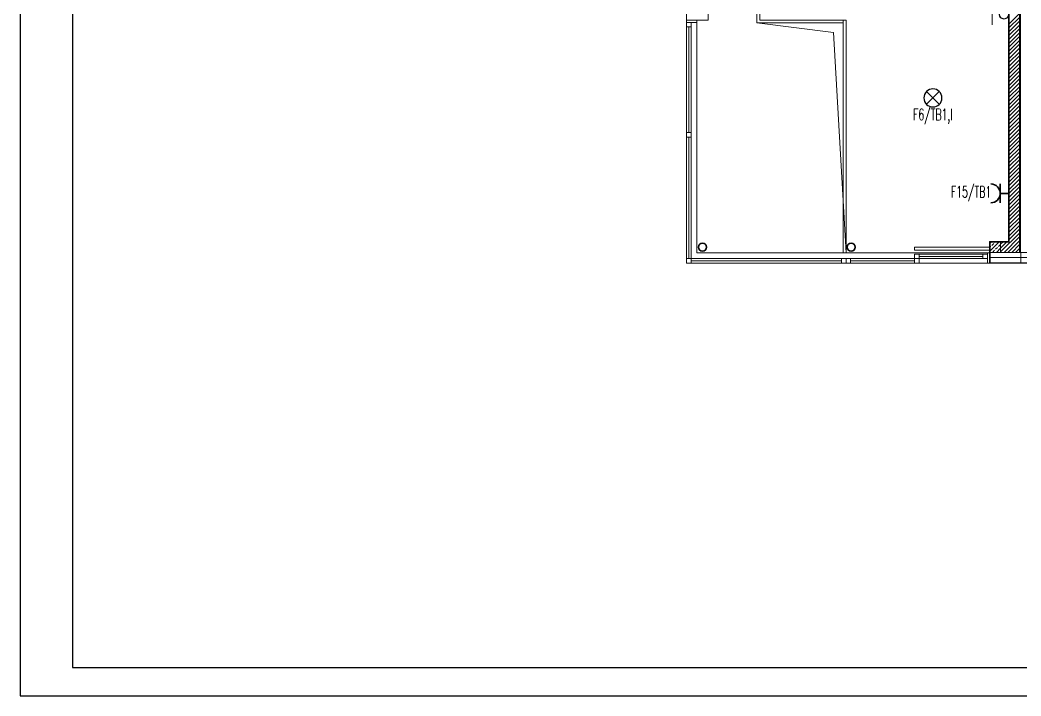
# Model space of a CAD drawing. Header units: millimetres. Extents: x 1780 to 154263, y -7240 to 17216.
# Drawn here: x 70140 to 71889, y 2310 to 3491 of the extents above; entities that cross this region are included whole.
import ezdxf
from ezdxf.enums import TextEntityAlignment as Align

# ---------------------------------------------------------------- set-up
doc = ezdxf.new("R2010")
doc.units = ezdxf.units.MM
for name, color, linetype, lineweight in [('2d_SX_gruba przekroje', 90, 'Continuous', 20), ('2d_SX_oznaczenia', 40, 'Continuous', 0), ('2d_SX_stolarka okienna', 5, 'Continuous', 5), ('2d_SX_szraf', 251, 'Continuous', 0), ('2d_SX_warstwy', 181, 'Continuous', 9), ('2d_SX_widok', 10, 'Continuous', 9)]:
    doc.layers.add(name, color=color, linetype=linetype, lineweight=lineweight)
doc.layers.add('2d_SX_rewizja 18 września', color=210, linetype='Continuous')
doc.layers.add('60 instalacje elektryka', color=10, linetype='Continuous')
doc.styles.add('OPIS', font='simplex.shx', dxfattribs={"width": 0.7, "height": 4})
doc.styles.add('superhelix light', font='')
doc.styles.get('superhelix light').set_extended_font_data('Bahnschrift Light')
doc.linetypes.add('ZIGZAG', pattern='A,0.00254,-5.08,[131,ltypeshp.shx,S=5.08,R=0,X=-5.08,Y=0],-10.16,[131,ltypeshp.shx,S=5.08,R=180,X=5.08,Y=0],-5.08', length=20.32254)

# ---------------------------------------------------------------- blocks, each defined once
blk = doc.blocks.new('PDKLD 1 A')
at = {"layer": '2d_SX_gruba przekroje', "color": 8}
for p, q in [((76537, -14301), (76537, -14277)), ((76575, -14277), (76575, -14301)), ((77100, -14282), (77100, -14688)), ((76575, -14301), (76537, -14301)), ((77100, -14688), (77067, -14688)), ((77067, -14688), (77067, -14726)), ((77067, -14726), (77121.5, -14726)), ((77176, -14726), (77121.5, -14726))]:
    blk.add_line(p, q, dxfattribs=at)
for centre, radius in [((76565, -14698), 7.5), ((76565, -14698), 6.5), ((76825, -14698), 7.5), ((76825, -14698), 6.5)]:
    blk.add_circle(centre, radius, dxfattribs=at)
at = {"layer": '2d_SX_stolarka okienna', "color": 8}
for p, q in [((76537, -14301), (76537, -14726)), ((76555, -14301), (76537, -14301)), ((76537, -14301), (76537, -14305)), ((76537, -14305), (76555, -14305)), ((76537, -14313), (76537, -14305)), ((76537, -14305), (76545, -14305)), ((76545, -14305), (76545, -14313)), ((76545, -14305), (76545, -14305)), ((76555, -14301), (76555, -14708)), ((76555, -14305), (76555, -14301)), ((76545, -14313), (76537, -14313)), ((76537, -14497.5), (76537, -14313)), ((76537, -14313), (76545, -14313)), ((76541, -14497.5), (76541, -14313)), ((76545, -14313), (76545, -14497.5)), ((76545, -14497.5), (76537, -14497.5)), ((76537, -14497.5), (76537, -14505.5)), ((76545, -14497.5), (76537, -14497.5)), ((76537, -14505.5), (76537, -14497.5)), ((76537, -14497.5), (76545, -14497.5)), ((76545, -14505.5), (76545, -14497.5)), ((76545, -14497.5), (76545, -14505.5)), ((76545, -14497.5), (76545, -14497.5)), ((76537, -14505.5), (76545, -14505.5)), ((76545, -14505.5), (76537, -14505.5)), ((76545, -14505.5), (76537, -14505.5)), ((76537, -14505.5), (76537, -14718)), ((76541, -14505.5), (76541, -14718)), ((76545, -14505.5), (76545, -14505.5)), ((76545, -14718), (76545, -14505.5)), ((76555, -14708), (77067, -14708)), ((76935.5, -14710), (76943.5, -14710)), ((76935.5, -14718), (76935.5, -14710)), ((76935.5, -14710), (76935.5, -14710)), ((76943.5, -14710), (76943.5, -14718)), ((76943.5, -14710), (76943.5, -14718)), ((77055, -14710), (76943.5, -14710)), ((76943.5, -14714), (77055, -14714)), ((77063, -14710), (77055, -14710)), ((77055, -14710), (77055, -14718)), ((77055, -14718), (77055, -14710)), ((77063, -14726), (77063, -14708)), ((77063, -14708), (77067, -14708)), ((77063, -14718), (77063, -14710)), ((77063, -14710), (77063, -14710)), ((77067, -14708), (77067, -14726)), ((76545, -14718), (76537, -14718)), ((76537, -14718), (76537, -14726)), ((76537, -14718), (76545, -14718)), ((76537, -14718), (76545, -14718)), ((76537, -14726), (76537, -14718)), ((76537, -14718), (76537, -14718)), ((76537, -14726), (77067, -14726)), ((76537, -14726), (76545, -14726)), ((76545, -14726), (76537, -14726)), ((76545, -14726), (76545, -14718)), ((76545, -14718), (76545, -14726)), ((76545, -14726), (76545, -14718)), ((76545, -14718), (76808, -14718)), ((76808, -14722), (76545, -14722)), ((76545, -14726), (76545, -14726)), ((76808, -14726), (76545, -14726)), ((76816, -14718), (76808, -14718)), ((76808, -14718), (76808, -14726)), ((76808, -14718), (76808, -14726)), ((76808, -14726), (76816, -14726)), ((76816, -14726), (76816, -14718)), ((76816, -14718), (76816, -14718)), ((76816, -14718), (76824, -14718)), ((76816, -14726), (76816, -14718)), ((76816, -14718), (76816, -14718)), ((76824, -14726), (76816, -14726)), ((76824, -14718), (76824, -14726)), ((76824, -14726), (76824, -14718)), ((76824, -14718), (76935.5, -14718)), ((76935.5, -14722), (76824, -14722)), ((76935.5, -14726), (76824, -14726)), ((76943.5, -14718), (76935.5, -14718)), ((76943.5, -14718), (76935.5, -14718)), ((76935.5, -14718), (76935.5, -14726)), ((76935.5, -14718), (76935.5, -14726)), ((76935.5, -14726), (76943.5, -14726)), ((76943.5, -14718), (77055, -14718)), ((76943.5, -14726), (76943.5, -14718)), ((76943.5, -14718), (76943.5, -14718)), ((77055, -14718), (77063, -14718)), ((77067, -14726), (77063, -14726))]:
    blk.add_line(p, q, dxfattribs=at)
at = {"layer": '2d_SX_szraf', "color": 8, "linetype": 'Continuous'}
for p, q in [((77101, -14307.4), (77119, -14289.4)), ((77101, -14314.2), (77119, -14296.2)), ((77101, -14320.9), (77119, -14302.9)), ((77101, -14327.6), (77119, -14309.6)), ((77101, -14334.4), (77119, -14316.4)), ((77101, -14341.1), (77119, -14323.1)), ((77101, -14347.8), (77119, -14329.8)), ((77101, -14354.6), (77119, -14336.6)), ((77101, -14361.3), (77119, -14343.3)), ((77101, -14368), (77119, -14350)), ((77101, -14374.8), (77119, -14356.8)), ((77101, -14381.5), (77119, -14363.5)), ((77101, -14388.3), (77119, -14370.3)), ((77101, -14395), (77119, -14377)), ((77101, -14401.7), (77119, -14383.7)), ((77101, -14408.5), (77119, -14390.5)), ((77101, -14415.2), (77119, -14397.2)), ((77101, -14421.9), (77119, -14403.9)), ((77101, -14428.7), (77119, -14410.7)), ((77101, -14435.4), (77119, -14417.4)), ((77101, -14442.1), (77119, -14424.1)), ((77101, -14448.9), (77119, -14430.9)), ((77101, -14455.6), (77119, -14437.6)), ((77101, -14462.3), (77119, -14444.3)), ((77101, -14469.1), (77119, -14451.1)), ((77101, -14475.8), (77119, -14457.8)), ((77101, -14482.5), (77119, -14464.5)), ((77101, -14489.3), (77119, -14471.3)), ((77101, -14496), (77119, -14478)), ((77101, -14502.8), (77119, -14484.8)), ((77101, -14509.5), (77119, -14491.5)), ((77101, -14516.2), (77119, -14498.2)), ((77101, -14523), (77119, -14505)), ((77101, -14529.7), (77119, -14511.7)), ((77101, -14536.4), (77119, -14518.4)), ((77101, -14543.2), (77119, -14525.2)), ((77101, -14549.9), (77119, -14531.9)), ((77101, -14556.6), (77119, -14538.6)), ((77101, -14563.4), (77119, -14545.4)), ((77101, -14570.1), (77119, -14552.1)), ((77101, -14576.8), (77119, -14558.8)), ((77101, -14583.6), (77119, -14565.6)), ((77101, -14590.3), (77119, -14572.3)), ((77101, -14597), (77119, -14579)), ((77101, -14603.8), (77119, -14585.8)), ((77101, -14610.5), (77119, -14592.5)), ((77101, -14617.3), (77119, -14599.3)), ((77101, -14624), (77119, -14606)), ((77101, -14630.7), (77119, -14612.7)), ((77101, -14637.5), (77119, -14619.5)), ((77101, -14644.2), (77119, -14626.2)), ((77101, -14650.9), (77119, -14632.9)), ((77101, -14657.7), (77119, -14639.7)), ((77101, -14664.4), (77119, -14646.4)), ((77101, -14671.1), (77119, -14653.1)), ((77101, -14677.9), (77119, -14659.9)), ((77086, -14706.3), (77119, -14673.3)), ((77092.1, -14707), (77119, -14680.1)), ((77101, -14684.6), (77119, -14666.6)), ((77068, -14690.7), (77069.7, -14689)), ((77068, -14704.1), (77083.2, -14689)), ((77068, -14697.4), (77068.9, -14696.5)), ((77070.6, -14694.8), (77074, -14691.4)), ((77075.7, -14689.8), (77076.4, -14689)), ((77082.4, -14696.5), (77085.8, -14693.1)), ((77086, -14692.9), (77089.9, -14689)), ((77086, -14699.6), (77096.7, -14689)), ((77098.9, -14707), (77119, -14686.8)), ((77105.6, -14707), (77119, -14693.5)), ((77072.3, -14706.6), (77075.7, -14703.2)), ((77077.3, -14701.5), (77080.7, -14698.2)), ((77078.7, -14707), (77086, -14699.6)), ((77085.4, -14707), (77086, -14706.3)), ((77112.3, -14707), (77119, -14700.3))]:
    blk.add_line(p, q, dxfattribs=at)
at = {"layer": '2d_SX_szraf', "color": 8, "linetype": 'ZIGZAG'}
for p in [(77068, -14716), (77175, -14716)]:
    blk.add_line(p, (77121.5, -14716), dxfattribs=at)
at = {"layer": '2d_SX_warstwy', "color": 8}
for p, q in [((77119, -13505), (77119, -14707)), ((77119, -14707), (77119, -13505)), ((77121, -14707), (77121, -13505)), ((77101, -14281), (77101, -14689)), ((77086, -14689), (77068, -14689)), ((77068, -14689), (77068, -14707)), ((77086, -14707), (77086, -14689)), ((77101, -14689), (77086, -14689)), ((77086, -14689), (77086, -14707)), ((77068, -14707), (77086, -14707)), ((77068, -14707), (77121.5, -14707)), ((77068, -14725), (77068, -14707)), ((77086, -14707), (77119, -14707)), ((77119, -14707), (77121, -14707)), ((77121.5, -14707), (77121.5, -14725)), ((77175, -14707), (77121.5, -14707)), ((77121.5, -14707), (77121.5, -14725)), ((77121.5, -14725), (77068, -14725)), ((77121.5, -14725), (77175, -14725)), ((77121.5, -14726), (77121.5, -14726)), ((77121.5, -14726), (77121.5, -14726))]:
    blk.add_line(p, q, dxfattribs=at)
at = {"layer": '2d_SX_widok', "color": 8, "ltscale": 0.5}
for p, q in [((76660, -13979), (76660, -14301)), ((76665, -14301), (76665, -13974)), ((76660, -14301), (76660, -14306)), ((76660, -14306), (76811, -14306)), ((76660, -14306), (76794.1, -14322.9)), ((76665, -14296), (76665, -14301)), ((76811, -14301), (76665, -14301)), ((76665, -14301), (76816, -14301)), ((76811, -14301), (76816, -14301)), ((76811, -14708), (76811, -14301)), ((76811, -14306), (76811, -14301)), ((76816, -14301), (76816, -14708)), ((76816, -14301), (76816, -14688)), ((76794.1, -14322.9), (76816, -14708)), ((76816, -14708), (76811, -14708)), ((76935.5, -14703), (76935.5, -14698)), ((76935.5, -14698), (77067, -14698)), ((77067, -14703), (76935.5, -14703)), ((77067, -14698), (77067, -14703))]:
    blk.add_line(p, q, dxfattribs=at)
at = {"layer": '2d_SX_oznaczenia', "color": 8, "style": 'superhelix light', "text_generation_flag": 4}
for p in [(78013.7, -13848.8), (78242.4, -14015.6), (77387.3, -14164.7)]:
    blk.add_attdef('NUMER', text='', height=12, rotation=180, dxfattribs=at).set_placement(p, align=Align.MIDDLE_CENTER)
blk = doc.blocks.new('lampa1')
at = {"layer": '60 instalacje elektryka', "lineweight": 30}
for p, q in [((2045.4, 2946.7), (2067.7, 2924.4)), ((2067.7, 2946.7), (2045.4, 2924.4))]:
    blk.add_line(p, q, dxfattribs=at)
blk.add_circle((2056.6, 2935.6), 15.8, dxfattribs=at)
blk = doc.blocks.new('jednobiegunowy')
at = {"layer": '60 instalacje elektryka'}
for p, q in [((2190.56, 2793.4), (2200.02, 2802.78)), ((2200.02, 2802.78), (2204.88, 2797.97))]:
    blk.add_line(p, q, dxfattribs=at)
blk.add_circle((2187.5, 2790.37), 4.3, dxfattribs=at)
blk = doc.blocks.new('gniazdo')
at = {"layer": '60 instalacje elektryka', "lineweight": 35}
for p, q in [((1911.13, 1039.39), (1911.13, 1043.76)), ((1911.13, 1041.58), (1909.09, 1041.58))]:
    blk.add_line(p, q, dxfattribs=at)
blk.add_arc((1913.32, 1041.58), 2.18, 90, 270, dxfattribs=at)

msp = doc.modelspace()

# ---------------------------------------------------------------- linework, layer by layer
at = {"layer": '60 instalacje elektryka'}
for points in [[(74344.3, 5282.9), (70139.7, 5282.9), (70139.7, 2309.7), (74344.3, 2309.7)], [(70231.2, 2359.7), (74293.1, 2359.7), (74293.1, 5232.9), (70231.2, 5232.9)]]:
    msp.add_lwpolyline(points, close=True, dxfattribs=at)

# ---------------------------------------------------------------- block references
at = {"layer": '2d_SX_rewizja 18 września'}
msp.add_blockref('PDKLD 1 A', (-5232.3, 17792.1), dxfattribs=at)
at = {"layer": '60 instalacje elektryka'}
for name, p, xscale, yscale, zscale, rotation in [('jednobiegunowy', (78242.7, 2596), 1.818212235840003, 1.818212235840003, 1.818212235840003, 120.0259651748461), ('lampa1', (74674.3, 5413.9), -1.0011, 1.0011, 1.0011, 89.9999999999999), ('gniazdo', (86294.2, 11058.6), 7.556206694400001, 7.556206694400001, 7.556206694400001, 180)]:
    msp.add_blockref(name, p, dxfattribs=dict(at, xscale=xscale, yscale=yscale, zscale=zscale, rotation=rotation))

# ---------------------------------------------------------------- texts
at = {"layer": '60 instalacje elektryka', "lineweight": 20, "insert": (71833.1, 3483), "char_height": 20, "width": 8.2, "attachment_point": 7, "rotation": 360, "style": 'OPIS'}
msp.add_mtext('\\pxqr;l', dxfattribs=at)
at = {"layer": '60 instalacje elektryka', "lineweight": 15, "char_height": 20, "style": 'OPIS'}
for s, insert, width, attachment_point in [('\\pxql;{\\W0.6;F6/TB1,l}', (71722.9, 3336.1), 22.183, 3), ('\\pxql;{\\W0.6;F15/TB1}', (71767, 3201), 74.857, 1)]:
    msp.add_mtext(s, dxfattribs=dict(at, insert=insert, width=width, attachment_point=attachment_point))

doc.saveas('drawing.dxf')
